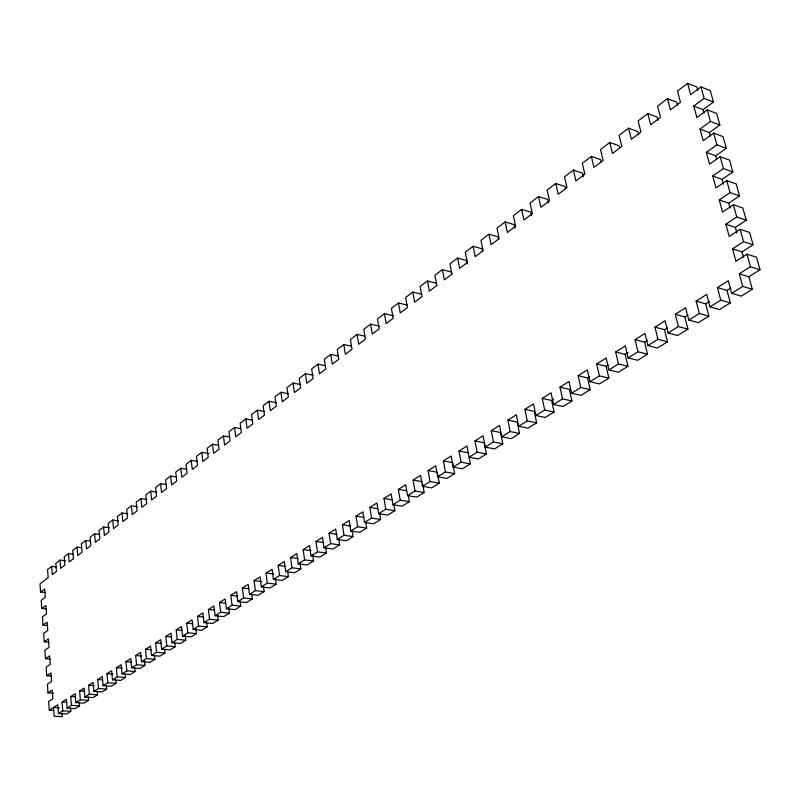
<?xml version="1.0" encoding="UTF-8"?>
<svg xmlns="http://www.w3.org/2000/svg" width="800" height="800" viewBox="0 0 800 800"><rect width="100%" height="100%" fill="white"/><g stroke="black" fill="none" stroke-linecap="round" stroke-linejoin="round"><path stroke-width="1.2" d="M56.15 566.93L51.67 566.41L47.55 569.54L48.17 577.73L40 583.87L40.6 592.05L45.07 592.52M65.63 560.75L60 560.08L55.82 563.26L56.46 571.49L52.3 574.62L51.67 566.41M72.98 554.2L68.46 553.66L64.22 556.88L64.88 565.16L60.66 568.34L60 560.08M81.59 547.7L77.05 547.13L72.74 550.41L73.43 558.74L69.14 561.96L68.46 553.66M90.32 541.09L85.76 540.51L81.39 543.84L82.1 552.22L77.75 555.49L77.05 547.13M99.19 534.38L94.62 533.79L90.17 537.16L90.91 545.6L86.49 548.92L85.76 540.51M109.35 527.73L103.6 526.96L99.09 530.39L99.85 538.87L95.36 542.25L94.62 533.79M118.5 520.81L112.73 520.03L108.15 523.51L108.94 532.04L104.38 535.47L103.6 526.96M127.8 513.79L122 512.98L117.35 516.52L118.16 525.1L113.53 528.59L112.73 520.03M137.24 506.66L131.42 505.83L126.69 509.42L127.53 518.06L122.83 521.6L122 512.98M146.83 499.41L140.99 498.56L136.19 502.21L137.06 510.9L132.28 514.49L131.42 505.83M156.58 492.05L150.72 491.17L145.83 494.88L146.73 503.62L141.87 507.28L140.99 498.56M166.49 484.57L160.6 483.67L155.64 487.43L156.56 496.23L151.63 499.94L150.72 491.17M176.56 476.97L170.64 476.04L165.6 479.87L166.55 488.72L161.54 492.49L160.6 483.67M186.79 469.24L180.85 468.28L175.72 472.17L176.71 481.08L171.61 484.92L170.64 476.04M197.19 461.38L191.23 460.4L186.02 464.36L187.04 473.32L181.85 477.22L180.85 468.28M208.97 453.59L201.78 452.38L196.48 456.4L197.54 465.42L192.27 469.39L191.23 460.4M218.53 445.26L212.52 444.23L207.13 448.32L208.21 457.4L202.85 461.43L201.78 452.38M229.47 437L223.43 435.93L217.95 440.1L219.07 449.23L213.62 453.33L212.52 444.23M240.6 428.6L234.54 427.5L228.96 431.73L230.12 440.93L224.57 445.1L223.43 435.93M251.92 420.05L245.83 418.92L240.16 423.23L241.36 432.48L235.71 436.72L234.54 427.5M264.66 411.58L257.33 410.19L251.55 414.57L252.79 423.88L247.05 428.2L245.83 418.92M276.39 402.73L269.03 401.3L263.15 405.76L264.43 415.13L258.58 419.53L257.33 410.19M288.48 393.76L280.93 392.25L274.95 396.8L276.27 406.23L270.32 410.7L269.03 401.3M300.63 384.59L293.05 383.05L286.97 387.67L288.32 397.16L282.27 401.72L280.93 392.25M313 375.26L305.39 373.67L299.2 378.38L300.6 387.94L294.43 392.57L293.05 383.05M325.59 365.76L317.96 364.12L311.65 368.92L313.1 378.54L306.82 383.26L305.39 373.67M338.42 356.08L330.76 354.4L324.33 359.28L325.83 368.97L319.43 373.78L317.96 364.12M351.49 346.22L343.8 344.5L337.25 349.47L338.79 359.22L332.28 364.12L330.76 354.4M364.8 336.18L357.09 334.4L350.41 339.47L352 349.29L345.37 354.28L343.8 344.5M379.47 326.21L370.62 324.12L363.82 329.29L365.46 339.17L358.7 344.25L357.09 334.4M393.3 315.79L384.42 313.64L377.49 318.9L379.18 328.85L372.29 334.03L370.62 324.12M407.4 305.17L398.49 302.95L391.42 308.32L393.17 318.33L386.14 323.62L384.42 313.64M421.77 294.34L412.83 292.06L405.62 297.53L407.43 307.61L400.26 313L398.49 302.95M436.43 283.3L427.45 280.95L420.11 286.53L421.97 296.68L414.66 302.17L412.83 292.06M451.81 274.3L451.37 272.03L442.37 269.62L434.88 275.31L436.85 285.55M467.3 263.97L466.62 260.54L457.59 258.06L449.94 263.87L451.93 274.16L444.32 279.87L442.37 269.62M482.64 251.12L482.17 248.82L473.12 246.26L465.31 252.19L467.36 262.55L459.6 268.38L457.59 258.06M498.53 239.18L498.05 236.86L488.97 234.22L481 240.27L483.11 250.71L475.2 256.66L473.12 246.26M515 228.15L514.25 224.65L505.14 221.93L497.01 228.11L499.2 238.62L491.11 244.69L488.97 234.22M531.57 215.71L530.8 212.18L521.66 209.38L513.36 215.69L515.61 226.27L507.36 232.48L505.14 221.93M548.49 203L547.69 199.45L538.53 196.57L530.05 203.01L532.38 213.67L523.95 220L521.66 209.38M565.49 188.83L564.95 186.45L555.76 183.48L547.1 190.06L549.51 200.79L540.9 207.26L538.53 196.57M583.42 176.77L582.58 173.16L573.37 170.1L564.52 176.83L567 187.63L558.21 194.25L555.76 183.48M601.17 162.01L600.59 159.59L591.36 156.44L582.32 163.31L584.88 174.19L575.89 180.95L573.37 170.1M619.54 147.91L619 145.72L609.76 142.46L600.51 149.49L603.16 160.45L593.97 167.36L591.36 156.44M638.66 134.84L637.82 131.53L628.56 128.18L619.11 135.36L621.84 146.4L612.45 153.46L609.76 142.46M657.94 120.36L657.07 117.03L647.79 113.57L638.12 120.92L640.95 132.03L631.34 139.26L628.56 128.18M677.66 105.55L676.76 102.19L667.47 98.63L657.57 106.14L660.5 117.34L650.67 124.73L647.79 113.57M697.83 90.4L696.9 87.01L687.6 83.33L677.47 91.02L680.49 102.3L670.44 109.86L667.47 98.63M436.8 285.53L429.34 291.13L427.45 280.95M713.45 102L704.11 98.35L693.76 106.05L703.1 109.64L713.45 102L710.29 90.61L700.96 86.91L690.67 94.65L687.6 83.33M40.6 592.05L44.68 589.01L45.3 597.24L41.2 600.26L41.81 608.5L46.29 608.94M719.84 125.01L710.46 121.44L700.01 129.06L709.38 132.57L719.84 125.01L716.64 113.47L707.27 109.86L696.88 117.51L693.76 106.05M41.81 608.5L45.91 605.51L46.53 613.81L42.42 616.77L43.03 625.09L47.53 625.5M726.31 148.33L716.9 144.85L706.34 152.38L715.75 155.8L726.31 148.33L723.06 136.63L713.67 133.11L703.16 140.68L700.01 129.06M43.03 625.09L47.15 622.15L47.78 630.52L43.64 633.43L44.26 641.81L48.77 642.2M748.87 276.73L752.31 289.28L742.73 286.39L739.3 273.79L748.87 276.73L760 269.75L756.53 257.23L746.98 254.18L735.91 261.27L732.53 248.84L742.06 251.89L753.08 244.8L749.65 232.45L740.13 229.3L729.18 236.5L725.85 224.23L735.35 227.38L746.25 220.19L742.87 208.01L733.38 204.76L722.54 212.06L719.26 199.96L728.73 203.2L739.51 195.91L736.18 183.9L726.72 180.56L716 187.94L712.76 176.01L722.19 179.34L732.87 171.96L729.58 160.11L720.15 156.67L709.54 164.15L706.34 152.38M44.26 641.81L48.4 638.92L49.03 647.36L44.87 650.23L45.49 658.68L50.03 659.04M712.76 176.01L723.43 168.57L732.87 171.96M45.49 658.68L49.66 655.84L50.3 664.35L46.12 667.17L46.74 675.69L51.3 676.02M719.26 199.96L730.04 192.62L739.51 195.91M46.74 675.69L50.93 672.9L51.57 681.49L47.37 684.25L48 692.84L53.72 693.23M725.85 224.23L736.74 216.99L746.25 220.19M48 692.84L52.22 690.11L52.86 698.77L48.64 701.47L49.27 710.14L53.86 710.42M732.53 248.84L743.54 241.7L753.08 244.8M49.27 710.14L57.78 704.76L58.44 713.52L66.52 714.01L70.85 711.32L70.59 708.04M58.44 713.52L62.75 710.83L62.08 702.04L66.41 699.3L67.1 708.12L75.21 708.62L79.61 705.9L79.34 702.59M67.1 708.12L71.48 705.39L70.78 696.54L75.18 693.76L75.89 702.63L84.04 703.15L88.51 700.39L88.23 697.06M75.89 702.63L80.34 699.85L79.62 690.95L84.09 688.13L84.83 697.06L93.01 697.6L97.55 694.79L97.26 691.44M84.83 697.06L89.34 694.23L88.6 685.28L93.14 682.41L93.9 691.39L102.12 691.96L106.72 689.1L106.43 685.73M93.9 691.39L98.49 688.53L97.71 679.51L102.33 676.59L103.11 685.64L111.37 686.23L116.05 683.33L115.74 679.94M103.11 685.64L107.78 682.73L106.98 673.65L111.66 670.69L112.48 679.79L120.77 680.41L125.52 677.46L125.21 674.05M112.48 679.79L117.22 676.84L116.39 667.7L121.15 664.69L121.99 673.86L130.32 674.49L135.15 671.5L134.82 668.06M121.99 673.86L126.81 670.85L125.95 661.65L130.79 658.59L131.66 667.82L140.03 668.48L144.94 665.44L144.49 660.83M131.66 667.82L136.56 664.76L135.67 655.51L140.59 652.4L141.49 661.68L149.89 662.37L154.88 659.28L154.53 655.8M141.49 661.68L146.47 658.58L145.55 649.26L150.55 646.1L151.48 655.45L159.92 656.16L164.99 653.02L164.63 649.51M151.48 655.45L156.54 652.29L155.59 642.91L160.68 639.69L161.64 649.11L170.11 649.85L175.27 646.65L174.9 643.12M161.64 649.11L166.79 645.9L165.81 636.45L170.98 633.18L171.97 642.66L180.48 643.43L185.73 640.18L185.21 635.44M171.97 642.66L177.2 639.39L176.19 629.89L181.45 626.56L182.48 636.1L191.02 636.9L196.36 633.59L195.82 628.82M182.48 636.1L187.8 632.78L186.75 623.21L192.1 619.83L193.16 629.43L201.74 630.26L207.17 626.9L206.76 623.29M193.16 629.43L198.57 626.05L197.49 616.42L202.93 612.97L204.03 622.65L212.64 623.51L218.17 620.09L217.6 615.25M204.03 622.65L209.54 619.21L208.42 609.51L213.95 606L215.09 615.74L223.74 616.64L229.36 613.15L228.77 608.28M215.09 615.74L220.69 612.25L219.54 602.47L225.17 598.91L226.34 608.72L235.03 609.64L240.75 606.1L240.14 601.2M226.34 608.72L232.04 605.16L230.85 595.32L236.58 591.7L237.8 601.57L246.52 602.53L252.34 598.92L251.71 593.99M237.8 601.57L243.6 597.95L242.36 588.04L248.2 584.35L249.45 594.3L258.21 595.29L264.13 591.62L263.56 587.2M249.45 594.3L255.36 590.61L254.09 580.63L260.03 576.87L261.32 586.89L270.11 587.92L276.14 584.18L275.4 578.61M261.32 586.89L267.33 583.13L266.02 573.08L272.07 569.26L273.4 579.34L282.23 580.41L288.37 576.61L287.76 572.12M273.4 579.34L279.53 575.52L278.17 565.4L284.33 561.5L285.71 571.66L294.57 572.77L300.83 568.89L300.04 563.25M285.71 571.66L291.95 567.77L290.54 557.57L296.82 553.6L298.24 563.84L307.14 564.98L313.51 561.04L312.7 555.35M298.24 563.84L304.6 559.87L303.15 549.6L309.54 545.56L311.01 555.87L319.94 557.05L326.44 553.03L325.59 547.3M311.01 555.87L317.49 551.83L315.99 541.48L322.5 537.36L324.02 547.75L332.99 548.97L339.6 544.88L338.73 539.11M324.02 547.75L330.62 543.63L329.07 533.21L335.71 529.01L337.28 539.47L346.28 540.74L353.02 536.57L352.13 530.75M337.28 539.47L344.01 535.27L342.41 524.77L349.17 520.5L350.79 531.04L359.83 532.35L366.7 528.1L365.77 522.24M350.79 531.04L357.65 526.76L356 516.18L362.89 511.82L364.57 522.44L373.64 523.8L380.65 519.46L379.69 513.56M364.57 522.44L371.56 518.07L369.86 507.42L376.89 502.97L378.62 513.67L387.72 515.08L394.86 510.65L393.88 504.71M378.62 513.67L385.75 509.22L383.99 498.48L391.16 493.95L392.94 504.73L402.08 506.19L409.36 501.67L408.34 495.68M392.94 504.73L400.21 500.19L398.4 489.37L405.71 484.74L407.56 495.61L416.72 497.12L424.16 492.51L422.68 484.06M407.56 495.61L414.97 490.98L413.1 480.07L420.56 475.36L422.47 486.3L431.66 487.86L439.25 483.17L437.51 473.44M422.47 486.3L430.03 481.58L428.09 470.59L435.71 465.77L437.68 476.8L446.91 478.42L454.65 473.63L452.62 462.6L443.4 460.91L445.4 471.98L437.68 476.8M443.4 460.91L451.17 456L453.21 467.11L462.47 468.79L470.37 463.89L466.95 446.01L459.02 451.03L461.09 462.19L453.21 467.11M474.97 440.95L484.25 442.75L486.41 453.96L477.11 452.19L474.97 440.95L483.07 435.82L485.25 447.11L494.56 448.91L502.8 443.81L500.57 432.52L491.26 430.65L493.47 441.98L502.8 443.81M491.26 430.65L499.53 425.42L501.78 436.79L511.12 438.65L519.53 433.44L517.23 422.06L507.89 420.13L510.18 431.55L519.53 433.44M507.89 420.13L516.34 414.78L518.67 426.25L528.04 428.18L536.63 422.85L534.25 411.38L524.88 409.38L527.25 420.9L536.63 422.85M524.88 409.38L533.52 403.92L535.92 415.48L545.32 417.47L554.1 412.04L551.64 400.47L542.25 398.4L544.69 410.01L554.1 412.04M542.25 398.4L551.07 392.82L553.56 404.47L562.98 406.54L571.95 400.98L569.41 389.32L560 387.18L562.52 398.88L571.95 400.98M560 387.18L569.02 381.47L571.58 393.22L581.03 395.36L590.21 389.67L587.58 377.92L578.14 375.7L580.75 387.5L590.21 389.67M578.14 375.7L587.37 369.87L590.02 381.71L599.49 383.93L608.87 378.11L606.16 366.27L596.7 363.97L599.39 375.86L608.87 378.11M596.7 363.97L606.13 358.01L608.87 369.94L618.36 372.24L627.96 366.29L625.15 354.35L615.67 351.97L618.46 363.96L627.96 366.29M615.67 351.97L625.32 345.87L628.16 357.91L637.67 360.28L647.49 354.2L644.59 342.16L635.09 339.69L637.97 351.78L647.49 354.2M635.09 339.69L644.97 333.45L647.9 345.58L657.42 348.04L667.47 341.82L664.47 329.68L654.96 327.13L657.94 339.32L667.47 341.82M654.96 327.13L665.07 320.74L668.1 332.97L677.64 335.52L687.93 329.15L684.83 316.91L675.3 314.27L678.38 326.56L687.93 329.15M675.3 314.27L685.65 307.72L688.79 320.06L698.34 322.7L708.88 316.18L705.67 303.84L696.12 301.1L699.32 313.49L708.88 316.18M696.12 301.1L706.72 294.39L709.97 306.84L719.54 309.57L730.33 302.89L727.01 290.45L717.45 287.61L720.76 300.11L730.33 302.89M717.45 287.61L728.31 280.74L731.67 293.29L741.25 296.13L752.31 289.28M739.3 273.79L750.43 266.75L760 269.75M551.64 400.47L553.6 399.24M587.58 377.92L589.63 376.64M606.16 366.27L608.25 364.95M625.15 354.35L628.05 352.53M644.59 342.16L647.55 340.3M664.47 329.68L667.51 327.78M684.83 316.91L687.93 314.96M705.67 303.84L709.52 301.42M727.01 290.45L730.96 287.97M477.11 452.19L469.06 457.22L478.35 458.95L486.41 453.96M485.25 447.11L493.47 441.98M501.78 436.79L510.18 431.55M518.67 426.25L527.25 420.9M535.92 415.48L544.69 410.01M553.56 404.47L562.52 398.88M571.58 393.22L580.75 387.5M590.02 381.71L599.39 375.86M608.87 369.94L618.46 363.96M628.16 357.91L637.97 351.78M647.9 345.58L657.94 339.32M668.1 332.97L678.38 326.56M688.79 320.06L699.32 313.49M709.97 306.84L720.76 300.11M731.67 293.29L742.73 286.39M62.75 710.83L70.85 711.32M59.26 707.82L53.51 707.46L54.16 716.2L62.22 716.67L61.94 712.94M62.08 702.04L66.7 702.34M71.48 705.39L79.61 705.9M80.34 699.85L88.51 700.39M70.78 696.54L75.42 696.85M79.62 690.95L84.28 691.27M89.34 694.23L97.55 694.79M98.49 688.53L106.72 689.1M88.6 685.28L94.44 685.69M97.71 679.51L102.41 679.86M107.78 682.73L116.05 683.33M117.22 676.84L125.52 677.46M106.98 673.65L112.87 674.1M116.39 667.7L122.31 668.17M126.81 670.85L135.15 671.5M136.56 664.76L144.94 665.44M125.95 661.65L131.9 662.14M146.47 658.58L154.88 659.28M135.67 655.51L141.64 656.01M145.55 649.26L151.55 649.78M156.54 652.29L164.99 653.02M166.79 645.9L175.27 646.65M155.59 642.91L161.62 643.45M177.2 639.39L185.73 640.18M165.81 636.45L171.86 637.01M176.19 629.89L182.27 630.47M187.8 632.78L196.36 633.59M186.75 623.21L192.85 623.81M198.57 626.05L207.17 626.9M197.49 616.42L203.62 617.04M209.54 619.21L218.17 620.09M208.42 609.51L214.57 610.15M220.69 612.25L229.36 613.15M219.54 602.47L225.71 603.15M232.04 605.16L240.75 606.1M230.85 595.32L237.05 596.02M243.6 597.95L252.34 598.92M242.36 588.04L248.9 588.79M255.36 590.61L264.13 591.62M254.09 580.63L261.75 581.54M267.33 583.13L276.14 584.18M279.53 575.52L288.37 576.61M266.02 573.08L273.71 574.03M278.17 565.4L284.79 566.24M291.95 567.77L300.83 568.89M290.54 557.57L298.3 558.58M304.6 559.87L313.51 561.04M303.15 549.6L310.93 550.65M317.49 551.83L326.44 553.03M315.99 541.48L323.8 542.57M330.62 543.63L339.6 544.88M344.01 535.27L353.02 536.57M329.07 533.21L336.92 534.33M357.65 526.76L366.7 528.1M342.41 524.77L350.28 525.94M371.56 518.07L380.65 519.46M356 516.18L363.9 517.38M385.75 509.22L394.86 510.65M369.86 507.42L377.79 508.66M383.99 498.48L391.95 499.77M400.21 500.19L409.36 501.67M398.4 489.37L406.39 490.7M414.97 490.98L424.16 492.51M413.1 480.07L422.26 481.65M430.03 481.58L439.25 483.17M428.09 470.59L437.29 472.22M445.4 471.98L454.65 473.63M461.09 462.19L470.37 463.89M459.02 451.03L468.28 452.78M700.96 86.91L704.11 98.35M707.27 109.86L710.46 121.44M713.67 133.11L716.9 144.85M720.15 156.67L723.43 168.57M726.72 180.56L730.04 192.62M733.38 204.76L736.74 216.99M740.13 229.3L743.54 241.7M746.98 254.18L750.43 266.75M703.1 109.64L704.04 113.07M709.38 132.57L710.33 136.04M715.75 155.8L716.71 159.32M722.19 179.34L723.5 184.1M728.73 203.2L730.05 208.02M735.35 227.38L736.87 232.93M742.06 251.89L743.6 257.51"/></g></svg>
